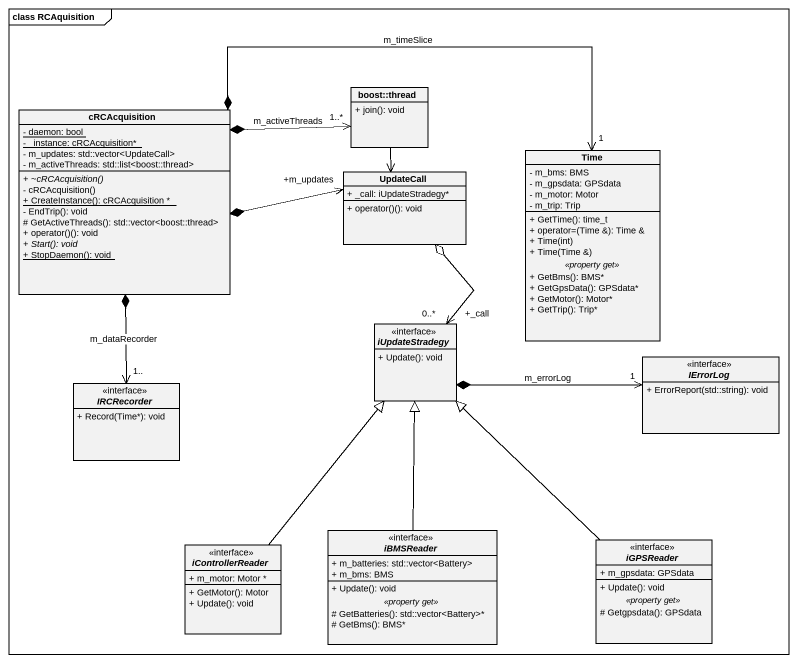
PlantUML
@startuml
mainframe class RCAquisition
hide circle
hide empty members
skinparam classAttributeIconSize 0
class cRCAcquisition {
  {static} - daemon: bool
  {static} - _instance: cRCAcquisition*
  - m_updates: std::vector<UpdateCall>
  - m_activeThreads: std::list<boost::thread>
  {abstract} + ~cRCAcquisition()
  - cRCAcquisition()
  {static} + CreateInstance(): cRCAcquisition *
  - EndTrip(): void
  # GetActiveThreads(): std::vector<boost::thread>
  + operator()(): void
  {abstract} + Start(): void
  {static} + StopDaemon(): void
}
class "boost::thread" as boost_thread {
  + join(): void
}
class Time {
  - m_bms: BMS
  - m_gpsdata: GPSdata
  - m_motor: Motor
  - m_trip: Trip
  --
  + GetTime(): time_t
  + operator=(Time &): Time &
  + Time(int)
  + Time(Time &)
  .. <<property get>> ..
  + GetBms(): BMS*
  + GetGpsData(): GPSdata*
  + GetMotor(): Motor*
  + GetTrip(): Trip*
}
class UpdateCall {
  + _call: iUpdateStradegy*
  + operator()(): void
}
interface iUpdateStradegy <<interface>> {
  + Update(): void
}
interface IRCRecorder <<interface>> {
  + Record(Time*): void
}
interface IErrorLog <<interface>> {
  + ErrorReport(std::string): void
}
interface iBMSReader <<interface>> {
  + m_batteries: std::vector<Battery>
  + m_bms: BMS
  --
  + Update(): void
  .. <<property get>> ..
  # GetBatteries(): std::vector<Battery>*
  # GetBms(): BMS*
}
interface iControllerReader <<interface>> {
  + m_motor: Motor *
  + GetMotor(): Motor
  + Update(): void
}
interface iGPSReader <<interface>> {
  + m_gpsdata: GPSdata
  --
  + Update(): void
  .. <<property get>> ..
  # Getgpsdata(): GPSdata
}
cRCAcquisition *-right-> "1..*" boost_thread : m_activeThreads
cRCAcquisition *-right-> "1" Time : m_timeSlice
cRCAcquisition *-right-> "+m_updates" UpdateCall
cRCAcquisition *--> "1.." IRCRecorder : m_dataRecorder
boost_thread --> UpdateCall
UpdateCall o--> "+_call\n0..*" iUpdateStradegy
iUpdateStradegy *-right-> "1" IErrorLog : m_errorLog
iBMSReader -up-|> iUpdateStradegy
iControllerReader -up-|> iUpdateStradegy
iGPSReader -up-|> iUpdateStradegy
@enduml
